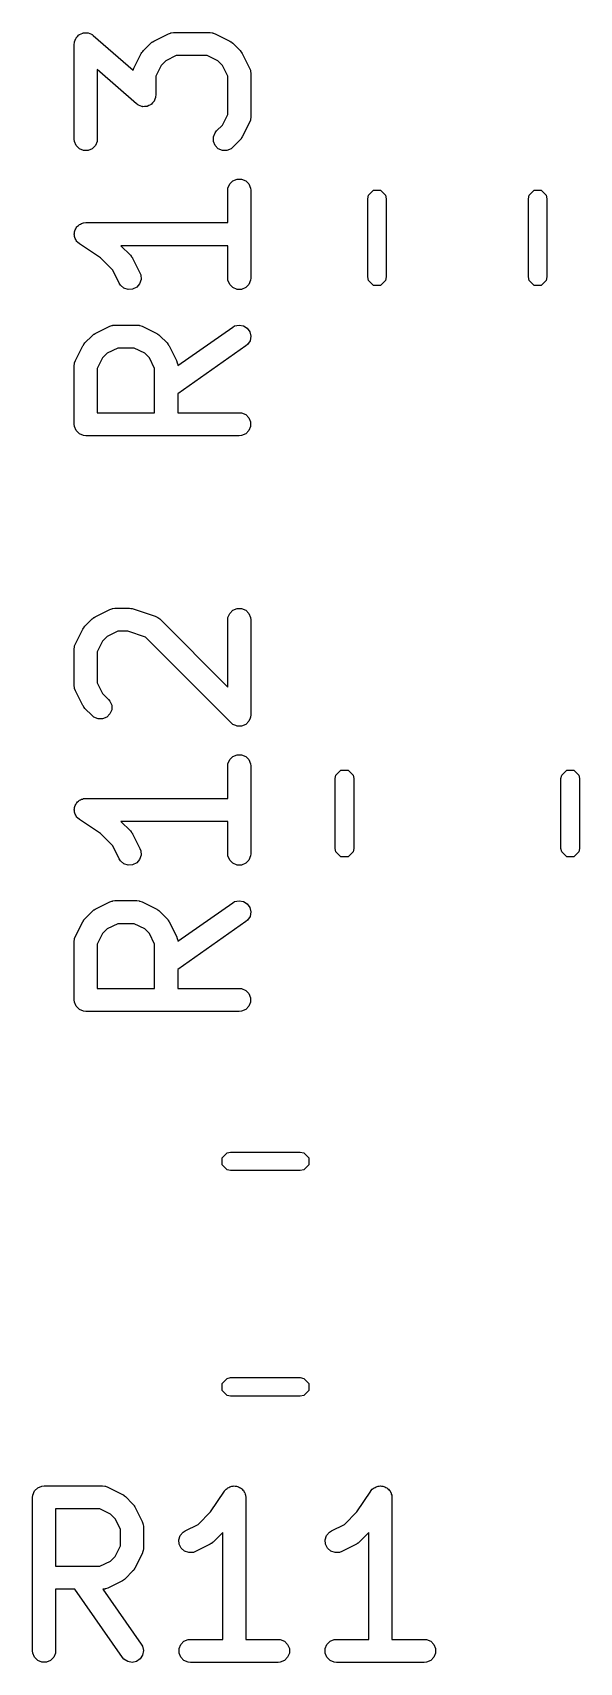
# Model space of a CAD drawing. Extents: x 1.07 to 8.07, y -3.47 to -0.77.
# Drawn here: x 2.1696 to 2.3098, y -1.7335 to -1.3155 of the extents above; entities that cross this region are included whole.
import ezdxf

# ---------------------------------------------------------------- set-up
doc = ezdxf.new("R2010")
doc.units = 0
doc.header["$MEASUREMENT"] = 0
doc.layers.add('BLACK', color=7, linetype='CONTINUOUS')

msp = doc.modelspace()

# ---------------------------------------------------------------- linework, layer by layer
at = {"layer": 'BLACK', "linetype": 'CONTINUOUS'}
for p, q in [((2.18081, -1.31679), (2.18114, -1.31645)), ((2.18114, -1.31645), (2.18146, -1.31609)), ((2.18146, -1.31609), (2.18155, -1.31604)), ((2.18155, -1.31604), (2.18162, -1.31597)), ((2.18162, -1.31597), (2.18206, -1.31579)), ((2.18206, -1.31579), (2.18249, -1.31558)), ((2.18249, -1.31558), (2.18259, -1.31557)), ((2.18259, -1.31557), (2.18268, -1.31553)), ((2.18268, -1.31553), (2.18316, -1.31553)), ((2.18316, -1.31553), (2.18364, -1.3155)), ((2.18364, -1.3155), (2.18374, -1.31553)), ((2.18374, -1.31553), (2.18384, -1.31553)), ((2.18384, -1.31553), (2.18428, -1.31572)), ((2.18428, -1.31572), (2.18473, -1.31587)), ((2.18473, -1.31587), (2.18485, -1.31595)), ((2.18485, -1.31595), (2.1849, -1.31597)), ((2.1849, -1.31597), (2.18496, -1.31603)), ((2.18496, -1.31603), (2.1852, -1.31621)), ((2.1852, -1.31621), (2.19541, -1.32514)), ((2.20069, -1.31766), (2.20444, -1.31579)), ((2.20444, -1.31579), (2.20498, -1.31558)), ((2.20498, -1.31558), (2.20508, -1.31557)), ((2.20508, -1.31557), (2.20518, -1.31553)), ((2.20518, -1.31553), (2.20576, -1.31548)), ((2.20576, -1.31548), (2.21513, -1.31548)), ((2.21513, -1.31548), (2.21571, -1.31553)), ((2.21571, -1.31553), (2.21581, -1.31557)), ((2.21581, -1.31557), (2.21591, -1.31558)), ((2.21591, -1.31558), (2.21645, -1.31579)), ((2.21645, -1.31579), (2.2202, -1.31766)), ((2.18031, -1.31843), (2.18034, -1.31812)), ((2.18031, -1.3428), (2.18031, -1.31843)), ((2.18033, -1.31805), (2.18035, -1.31799)), ((2.18034, -1.31812), (2.18033, -1.31805)), ((2.18035, -1.31799), (2.18036, -1.31785)), ((2.18036, -1.31785), (2.18055, -1.31741)), ((2.18055, -1.31741), (2.1807, -1.31696)), ((2.1807, -1.31696), (2.18077, -1.31688)), ((2.18077, -1.31688), (2.18081, -1.31679)), ((2.19749, -1.32086), (2.19765, -1.32061)), ((2.19765, -1.32061), (2.19768, -1.32054)), ((2.19768, -1.32054), (2.19774, -1.32046)), ((2.19774, -1.32046), (2.1978, -1.32037)), ((2.1978, -1.32037), (2.19786, -1.32032)), ((2.19786, -1.32032), (2.19805, -1.32009)), ((2.19805, -1.32009), (2.19992, -1.31822)), ((2.19992, -1.31822), (2.20015, -1.31803)), ((2.20015, -1.31803), (2.2002, -1.31797)), ((2.2002, -1.31797), (2.20029, -1.31792)), ((2.20029, -1.31792), (2.20037, -1.31785)), ((2.20037, -1.31785), (2.20044, -1.31782)), ((2.20044, -1.31782), (2.20069, -1.31766)), ((2.2202, -1.31766), (2.22045, -1.31782)), ((2.22045, -1.31782), (2.22052, -1.31785)), ((2.22052, -1.31785), (2.2206, -1.31792)), ((2.2206, -1.31792), (2.22069, -1.31797)), ((2.22069, -1.31797), (2.22074, -1.31803)), ((2.22074, -1.31803), (2.22097, -1.31822)), ((2.22097, -1.31822), (2.22284, -1.32009)), ((2.22284, -1.32009), (2.22303, -1.32032)), ((2.22303, -1.32032), (2.22309, -1.32037)), ((2.22309, -1.32037), (2.22314, -1.32046)), ((2.22314, -1.32046), (2.22321, -1.32054)), ((2.22321, -1.32054), (2.22324, -1.32061)), ((2.22324, -1.32061), (2.2234, -1.32086)), ((2.19631, -1.33377), (2.18621, -1.32494)), ((2.18621, -1.32494), (2.18621, -1.3428)), ((2.19541, -1.32514), (2.19562, -1.32461)), ((2.19562, -1.32461), (2.19749, -1.32086)), ((2.20256, -1.32393), (2.20121, -1.32663)), ((2.20376, -1.32273), (2.20256, -1.32393)), ((2.20645, -1.32138), (2.20376, -1.32273)), ((2.21443, -1.32138), (2.20645, -1.32138)), ((2.21713, -1.32273), (2.21443, -1.32138)), ((2.21833, -1.32393), (2.21713, -1.32273)), ((2.21968, -1.32663), (2.21833, -1.32393)), ((2.2234, -1.32086), (2.22527, -1.32461)), ((2.22527, -1.32461), (2.22548, -1.32515)), ((2.20121, -1.32663), (2.20121, -1.33155)), ((2.21968, -1.33648), (2.21968, -1.32663)), ((2.22548, -1.32515), (2.22549, -1.32525)), ((2.22549, -1.32525), (2.22553, -1.32535)), ((2.22553, -1.32535), (2.22558, -1.32593)), ((2.22558, -1.32593), (2.22558, -1.33718)), ((2.20071, -1.33319), (2.20037, -1.33353)), ((2.20075, -1.3331), (2.20071, -1.33319)), ((2.20082, -1.33303), (2.20075, -1.3331)), ((2.20097, -1.33257), (2.20082, -1.33303)), ((2.20115, -1.33213), (2.20097, -1.33257)), ((2.20117, -1.33199), (2.20115, -1.33213)), ((2.20119, -1.33193), (2.20117, -1.33199)), ((2.20121, -1.33155), (2.20118, -1.33186)), ((2.20118, -1.33186), (2.20119, -1.33193)), ((2.19656, -1.33395), (2.19631, -1.33377)), ((2.19662, -1.33401), (2.19656, -1.33395)), ((2.19667, -1.33403), (2.19662, -1.33401)), ((2.19679, -1.33411), (2.19667, -1.33403)), ((2.19724, -1.33426), (2.19679, -1.33411)), ((2.19768, -1.33445), (2.19724, -1.33426)), ((2.19778, -1.33445), (2.19768, -1.33445)), ((2.19788, -1.33448), (2.19778, -1.33445)), ((2.19836, -1.33445), (2.19788, -1.33448)), ((2.19883, -1.33445), (2.19836, -1.33445)), ((2.19893, -1.33441), (2.19883, -1.33445)), ((2.19903, -1.3344), (2.19893, -1.33441)), ((2.19946, -1.33419), (2.19903, -1.3344)), ((2.1999, -1.33401), (2.19946, -1.33419)), ((2.19997, -1.33394), (2.1999, -1.33401)), ((2.20006, -1.33389), (2.19997, -1.33394)), ((2.20037, -1.33353), (2.20006, -1.33389)), ((2.21833, -1.33918), (2.21968, -1.33648)), ((2.22558, -1.33718), (2.22553, -1.33775)), ((2.21599, -1.34222), (2.21643, -1.34116)), ((2.21643, -1.34116), (2.21679, -1.34071)), ((2.21679, -1.34071), (2.21833, -1.33918)), ((2.22527, -1.3385), (2.2234, -1.34225)), ((2.22548, -1.33796), (2.22527, -1.3385)), ((2.22549, -1.33785), (2.22548, -1.33796)), ((2.22553, -1.33775), (2.22549, -1.33785)), ((2.18036, -1.34338), (2.18031, -1.3428)), ((2.18081, -1.34444), (2.18036, -1.34338)), ((2.18162, -1.34526), (2.18081, -1.34444)), ((2.18268, -1.3457), (2.18162, -1.34526)), ((2.18384, -1.3457), (2.18268, -1.3457)), ((2.1849, -1.34526), (2.18384, -1.3457)), ((2.18572, -1.34444), (2.1849, -1.34526)), ((2.18616, -1.34338), (2.18572, -1.34444)), ((2.18621, -1.3428), (2.18616, -1.34338)), ((2.21599, -1.34338), (2.21599, -1.34222)), ((2.21643, -1.34444), (2.21599, -1.34338)), ((2.21724, -1.34526), (2.21643, -1.34444)), ((2.21831, -1.3457), (2.21724, -1.34526)), ((2.21946, -1.3457), (2.21831, -1.3457)), ((2.22052, -1.34526), (2.21946, -1.3457)), ((2.22097, -1.34489), (2.22052, -1.34526)), ((2.22284, -1.34301), (2.22097, -1.34489)), ((2.22303, -1.34279), (2.22284, -1.34301)), ((2.22309, -1.34274), (2.22303, -1.34279)), ((2.22314, -1.34265), (2.22309, -1.34274)), ((2.22321, -1.34257), (2.22314, -1.34265)), ((2.22324, -1.34249), (2.22321, -1.34257)), ((2.2234, -1.34225), (2.22324, -1.34249)), ((2.22018, -1.35428), (2.22099, -1.35347)), ((2.22099, -1.35347), (2.22205, -1.35303)), ((2.22205, -1.35303), (2.22321, -1.35303)), ((2.22321, -1.35303), (2.22427, -1.35347)), ((2.22427, -1.35347), (2.22509, -1.35428)), ((2.21968, -1.35592), (2.21973, -1.35535)), ((2.21968, -1.36422), (2.21968, -1.35592)), ((2.21973, -1.35535), (2.22018, -1.35428)), ((2.22509, -1.35428), (2.22553, -1.35535)), ((2.22553, -1.35535), (2.22558, -1.35592)), ((2.22558, -1.35592), (2.22558, -1.37842)), ((2.25561, -1.35808), (2.25579, -1.35718)), ((2.25561, -1.37814), (2.25561, -1.35808)), ((2.25579, -1.35718), (2.25707, -1.3559)), ((2.25707, -1.3559), (2.25888, -1.3559)), ((2.25888, -1.3559), (2.26015, -1.35718)), ((2.26015, -1.35718), (2.26033, -1.35808)), ((2.26033, -1.35808), (2.26033, -1.37814)), ((2.29675, -1.35808), (2.29693, -1.35718)), ((2.29675, -1.37814), (2.29675, -1.35808)), ((2.29693, -1.35718), (2.29821, -1.3559)), ((2.29821, -1.3559), (2.30002, -1.3559)), ((2.30002, -1.3559), (2.3013, -1.35718)), ((2.3013, -1.35718), (2.30148, -1.35808)), ((2.30148, -1.35808), (2.30148, -1.37814)), ((2.18036, -1.3666), (2.18048, -1.36633)), ((2.18036, -1.36689), (2.18036, -1.3666)), ((2.18048, -1.36633), (2.18053, -1.36605)), ((2.18053, -1.36605), (2.18069, -1.3658)), ((2.18069, -1.3658), (2.18081, -1.36553)), ((2.18081, -1.36553), (2.18101, -1.36533)), ((2.18101, -1.36533), (2.18117, -1.36509)), ((2.18117, -1.36509), (2.18141, -1.36492)), ((2.18141, -1.36492), (2.18162, -1.36472)), ((2.18162, -1.36472), (2.18189, -1.36461)), ((2.18189, -1.36461), (2.18213, -1.36445)), ((2.18213, -1.36445), (2.18241, -1.36439)), ((2.18241, -1.36439), (2.18268, -1.36428)), ((2.18268, -1.36428), (2.18325, -1.36422)), ((2.18325, -1.36422), (2.18326, -1.36422)), ((2.18326, -1.36422), (2.18326, -1.36422)), ((2.18326, -1.36422), (2.18326, -1.36422)), ((2.18326, -1.36422), (2.21968, -1.36422)), ((2.18031, -1.36718), (2.18036, -1.36689)), ((2.18036, -1.36746), (2.18031, -1.36718)), ((2.18036, -1.36775), (2.18036, -1.36746)), ((2.18048, -1.36802), (2.18036, -1.36775)), ((2.18053, -1.36831), (2.18048, -1.36802)), ((2.18069, -1.36855), (2.18053, -1.36831)), ((2.18081, -1.36881), (2.18069, -1.36855)), ((2.18101, -1.36902), (2.18081, -1.36881)), ((2.18117, -1.36926), (2.18101, -1.36902)), ((2.18162, -1.36963), (2.18117, -1.36926)), ((2.187, -1.37322), (2.18162, -1.36963)), ((2.18162, -1.36963), (2.18162, -1.36963)), ((2.18162, -1.36963), (2.18162, -1.36963)), ((2.18162, -1.36963), (2.18162, -1.36963)), ((2.21968, -1.37013), (2.19226, -1.37013)), ((2.19226, -1.37013), (2.19472, -1.37258)), ((2.21968, -1.37842), (2.21968, -1.37013)), ((2.19021, -1.37642), (2.187, -1.37322)), ((2.19472, -1.37258), (2.19491, -1.37281)), ((2.19491, -1.37281), (2.19497, -1.37286)), ((2.19497, -1.37286), (2.19502, -1.37295)), ((2.19502, -1.37295), (2.19509, -1.37303)), ((2.19509, -1.37303), (2.19512, -1.3731)), ((2.19512, -1.3731), (2.19528, -1.37335)), ((2.19528, -1.37335), (2.19715, -1.3771)), ((2.19187, -1.37974), (2.19021, -1.37642)), ((2.19744, -1.37879), (2.19707, -1.37988)), ((2.19715, -1.3771), (2.19736, -1.37764)), ((2.19736, -1.37764), (2.19744, -1.37879)), ((2.21973, -1.379), (2.21968, -1.37842)), ((2.22018, -1.38006), (2.21973, -1.379)), ((2.22553, -1.379), (2.22509, -1.38006)), ((2.22558, -1.37842), (2.22553, -1.379)), ((2.25579, -1.37904), (2.25561, -1.37814)), ((2.25707, -1.38032), (2.25579, -1.37904)), ((2.26015, -1.37904), (2.25888, -1.38032)), ((2.26033, -1.37814), (2.26015, -1.37904)), ((2.29693, -1.37904), (2.29675, -1.37814)), ((2.29821, -1.38032), (2.29693, -1.37904)), ((2.3013, -1.37904), (2.30002, -1.38032)), ((2.30148, -1.37814), (2.3013, -1.37904)), ((2.19218, -1.38023), (2.19187, -1.37974)), ((2.19305, -1.38099), (2.19218, -1.38023)), ((2.19414, -1.38135), (2.19305, -1.38099)), ((2.19529, -1.38127), (2.19414, -1.38135)), ((2.19632, -1.38075), (2.19529, -1.38127)), ((2.19707, -1.37988), (2.19632, -1.38075)), ((2.22099, -1.38088), (2.22018, -1.38006)), ((2.22205, -1.38132), (2.22099, -1.38088)), ((2.22321, -1.38132), (2.22205, -1.38132)), ((2.22427, -1.38088), (2.22321, -1.38132)), ((2.22509, -1.38006), (2.22427, -1.38088)), ((2.25888, -1.38032), (2.25707, -1.38032)), ((2.30002, -1.38032), (2.29821, -1.38032)), ((2.18569, -1.39265), (2.18944, -1.39078)), ((2.18944, -1.39078), (2.18998, -1.39057)), ((2.18998, -1.39057), (2.19009, -1.39056)), ((2.19009, -1.39056), (2.19018, -1.39052)), ((2.19018, -1.39052), (2.19076, -1.39047)), ((2.19076, -1.39047), (2.19638, -1.39047)), ((2.19638, -1.39047), (2.19696, -1.39052)), ((2.19696, -1.39052), (2.19706, -1.39056)), ((2.19706, -1.39056), (2.19716, -1.39057)), ((2.19716, -1.39057), (2.1977, -1.39078)), ((2.1977, -1.39078), (2.20145, -1.39265)), ((2.20683, -1.40087), (2.22094, -1.391)), ((2.22094, -1.391), (2.22144, -1.39072)), ((2.22144, -1.39072), (2.22257, -1.39047)), ((2.22257, -1.39047), (2.2237, -1.39067)), ((2.2237, -1.39067), (2.22467, -1.39129)), ((2.22467, -1.39129), (2.22533, -1.39223)), ((2.18062, -1.3996), (2.18249, -1.39585)), ((2.18249, -1.39585), (2.18265, -1.3956)), ((2.18265, -1.3956), (2.18268, -1.39553)), ((2.18268, -1.39553), (2.18275, -1.39545)), ((2.18275, -1.39545), (2.1828, -1.39536)), ((2.1828, -1.39536), (2.18286, -1.39531)), ((2.18286, -1.39531), (2.18305, -1.39508)), ((2.18305, -1.39508), (2.18492, -1.39321)), ((2.18492, -1.39321), (2.18515, -1.39302)), ((2.18515, -1.39302), (2.1852, -1.39296)), ((2.1852, -1.39296), (2.18529, -1.39291)), ((2.18529, -1.39291), (2.18537, -1.39284)), ((2.18537, -1.39284), (2.18544, -1.39281)), ((2.18544, -1.39281), (2.18569, -1.39265)), ((2.20145, -1.39265), (2.2017, -1.39281)), ((2.2017, -1.39281), (2.20177, -1.39284)), ((2.20177, -1.39284), (2.20185, -1.39291)), ((2.20185, -1.39291), (2.20194, -1.39296)), ((2.20194, -1.39296), (2.202, -1.39302)), ((2.202, -1.39302), (2.20222, -1.39321)), ((2.20222, -1.39321), (2.2041, -1.39508)), ((2.2041, -1.39508), (2.20428, -1.39531)), ((2.20428, -1.39531), (2.20434, -1.39536)), ((2.20434, -1.39536), (2.2044, -1.39545)), ((2.2044, -1.39545), (2.20446, -1.39553)), ((2.20446, -1.39553), (2.20449, -1.3956)), ((2.20449, -1.3956), (2.20465, -1.39585)), ((2.20465, -1.39585), (2.20652, -1.3996)), ((2.22432, -1.39584), (2.20684, -1.40808)), ((2.22476, -1.39546), (2.22432, -1.39584)), ((2.22538, -1.39449), (2.22476, -1.39546)), ((2.22533, -1.39223), (2.22558, -1.39336)), ((2.22558, -1.39336), (2.22538, -1.39449)), ((2.18041, -1.40014), (2.18062, -1.3996)), ((2.18041, -1.40024), (2.18041, -1.40014)), ((2.18756, -1.39892), (2.18621, -1.40162)), ((2.18876, -1.39772), (2.18756, -1.39892)), ((2.19146, -1.39637), (2.18876, -1.39772)), ((2.19569, -1.39637), (2.19146, -1.39637)), ((2.19838, -1.39772), (2.19569, -1.39637)), ((2.19958, -1.39892), (2.19838, -1.39772)), ((2.20093, -1.40162), (2.19958, -1.39892)), ((2.20652, -1.3996), (2.20673, -1.40014)), ((2.20673, -1.40014), (2.20674, -1.40024)), ((2.18031, -1.40092), (2.18036, -1.40034)), ((2.18031, -1.41592), (2.18031, -1.40092)), ((2.18036, -1.40034), (2.18041, -1.40024)), ((2.18621, -1.40162), (2.18621, -1.41296)), ((2.20093, -1.41296), (2.20093, -1.40162)), ((2.20674, -1.40024), (2.20678, -1.40034)), ((2.20678, -1.40034), (2.20683, -1.40087)), ((2.20684, -1.40808), (2.20684, -1.41296)), ((2.18036, -1.41649), (2.18031, -1.41592)), ((2.18081, -1.41756), (2.18036, -1.41649)), ((2.18621, -1.41296), (2.20093, -1.41296)), ((2.20684, -1.41296), (2.22263, -1.41296)), ((2.22263, -1.41296), (2.22321, -1.41302)), ((2.22321, -1.41302), (2.22427, -1.41346)), ((2.22427, -1.41346), (2.22509, -1.41428)), ((2.22509, -1.41428), (2.22553, -1.41534)), ((2.22553, -1.41649), (2.22509, -1.41756)), ((2.22553, -1.41534), (2.22553, -1.41649)), ((2.18162, -1.41837), (2.18081, -1.41756)), ((2.18268, -1.41881), (2.18162, -1.41837)), ((2.18326, -1.41887), (2.18268, -1.41881)), ((2.22263, -1.41887), (2.18326, -1.41887)), ((2.22321, -1.41881), (2.22263, -1.41887)), ((2.22427, -1.41837), (2.22321, -1.41881)), ((2.22509, -1.41756), (2.22427, -1.41837)), ((2.18305, -1.46773), (2.18492, -1.46585)), ((2.18492, -1.46585), (2.18515, -1.46567)), ((2.18515, -1.46567), (2.1852, -1.46561)), ((2.1852, -1.46561), (2.18529, -1.46555)), ((2.18529, -1.46555), (2.18537, -1.46549)), ((2.18537, -1.46549), (2.18544, -1.46546)), ((2.18544, -1.46546), (2.18569, -1.4653)), ((2.18569, -1.4653), (2.18944, -1.46343)), ((2.18944, -1.46343), (2.18998, -1.46322)), ((2.18998, -1.46322), (2.19009, -1.46321)), ((2.19009, -1.46321), (2.19018, -1.46317)), ((2.19018, -1.46317), (2.19076, -1.46311)), ((2.19076, -1.46311), (2.19451, -1.46311)), ((2.19451, -1.46311), (2.1948, -1.46314)), ((2.1948, -1.46314), (2.19488, -1.46314)), ((2.19488, -1.46314), (2.19498, -1.46316)), ((2.19498, -1.46316), (2.19509, -1.46317)), ((2.19509, -1.46317), (2.19516, -1.4632)), ((2.19516, -1.4632), (2.19544, -1.46327)), ((2.19544, -1.46327), (2.20107, -1.46514)), ((2.20107, -1.46514), (2.2016, -1.46538)), ((2.2016, -1.46538), (2.20168, -1.46545)), ((2.20168, -1.46545), (2.20177, -1.46549)), ((2.20177, -1.46549), (2.20222, -1.46585)), ((2.20222, -1.46585), (2.21968, -1.48331)), ((2.21968, -1.46607), (2.21973, -1.46549)), ((2.21968, -1.48331), (2.21968, -1.46607)), ((2.21973, -1.46549), (2.22018, -1.46443)), ((2.22018, -1.46443), (2.22099, -1.46361)), ((2.22099, -1.46361), (2.22205, -1.46317)), ((2.22205, -1.46317), (2.22321, -1.46317)), ((2.22321, -1.46317), (2.22427, -1.46361)), ((2.22427, -1.46361), (2.22509, -1.46443)), ((2.22509, -1.46443), (2.22553, -1.46549)), ((2.22553, -1.46549), (2.22558, -1.46607)), ((2.22558, -1.46607), (2.22558, -1.49044)), ((2.18062, -1.47225), (2.18249, -1.4685)), ((2.18249, -1.4685), (2.18265, -1.46825)), ((2.18265, -1.46825), (2.18268, -1.46818)), ((2.18268, -1.46818), (2.18275, -1.46809)), ((2.18275, -1.46809), (2.1828, -1.46801)), ((2.1828, -1.46801), (2.18286, -1.46795)), ((2.18286, -1.46795), (2.18305, -1.46773)), ((2.18876, -1.47037), (2.18756, -1.47157)), ((2.19146, -1.46902), (2.18876, -1.47037)), ((2.19403, -1.46902), (2.19146, -1.46902)), ((2.19854, -1.47052), (2.19403, -1.46902)), ((2.22054, -1.49253), (2.19854, -1.47052)), ((2.18031, -1.47357), (2.18036, -1.47299)), ((2.18031, -1.48294), (2.18031, -1.47357)), ((2.18036, -1.47299), (2.18041, -1.47289)), ((2.18041, -1.47279), (2.18062, -1.47225)), ((2.18041, -1.47289), (2.18041, -1.47279)), ((2.18756, -1.47157), (2.18621, -1.47426)), ((2.18621, -1.47426), (2.18621, -1.48224)), ((2.18036, -1.48352), (2.18031, -1.48294)), ((2.18041, -1.48361), (2.18036, -1.48352)), ((2.18041, -1.48372), (2.18041, -1.48361)), ((2.18062, -1.48426), (2.18041, -1.48372)), ((2.18621, -1.48224), (2.18756, -1.48494)), ((2.18249, -1.48801), (2.18062, -1.48426)), ((2.18265, -1.48826), (2.18249, -1.48801)), ((2.18756, -1.48494), (2.1891, -1.48648)), ((2.1891, -1.48648), (2.18947, -1.48692)), ((2.18947, -1.48692), (2.18991, -1.48799)), ((2.18991, -1.48799), (2.18991, -1.48914)), ((2.18268, -1.48833), (2.18265, -1.48826)), ((2.18275, -1.48841), (2.18268, -1.48833)), ((2.1828, -1.4885), (2.18275, -1.48841)), ((2.18286, -1.48855), (2.1828, -1.4885)), ((2.18305, -1.48878), (2.18286, -1.48855)), ((2.18492, -1.49065), (2.18305, -1.48878)), ((2.18537, -1.49102), (2.18492, -1.49065)), ((2.18643, -1.49146), (2.18537, -1.49102)), ((2.18759, -1.49146), (2.18643, -1.49146)), ((2.18865, -1.49102), (2.18759, -1.49146)), ((2.18947, -1.4902), (2.18865, -1.49102)), ((2.18991, -1.48914), (2.18947, -1.4902)), ((2.22509, -1.49208), (2.22427, -1.49289)), ((2.2254, -1.49133), (2.22509, -1.49208)), ((2.22553, -1.49101), (2.2254, -1.49133)), ((2.22558, -1.49044), (2.22553, -1.49101)), ((2.22099, -1.49289), (2.22054, -1.49253)), ((2.22174, -1.49321), (2.22099, -1.49289)), ((2.22205, -1.49333), (2.22174, -1.49321)), ((2.22321, -1.49333), (2.22205, -1.49333)), ((2.22205, -1.49333), (2.22205, -1.49333)), ((2.22427, -1.49289), (2.22321, -1.49333)), ((2.21968, -1.50356), (2.21973, -1.50299)), ((2.21968, -1.51186), (2.21968, -1.50356)), ((2.21973, -1.50299), (2.22018, -1.50192)), ((2.22018, -1.50192), (2.22099, -1.50111)), ((2.22099, -1.50111), (2.22205, -1.50067)), ((2.22205, -1.50067), (2.22321, -1.50067)), ((2.22321, -1.50067), (2.22427, -1.50111)), ((2.22427, -1.50111), (2.22509, -1.50192)), ((2.22509, -1.50192), (2.22553, -1.50299)), ((2.22553, -1.50299), (2.22558, -1.50356)), ((2.22558, -1.50356), (2.22558, -1.52606)), ((2.24742, -1.5059), (2.2487, -1.50463)), ((2.2487, -1.50463), (2.25051, -1.50463)), ((2.25051, -1.50463), (2.25179, -1.5059)), ((2.3053, -1.5059), (2.30658, -1.50463)), ((2.30658, -1.50463), (2.30838, -1.50463)), ((2.30838, -1.50463), (2.30966, -1.5059)), ((2.24724, -1.50681), (2.24742, -1.5059)), ((2.24724, -1.52469), (2.24724, -1.50681)), ((2.25179, -1.5059), (2.25197, -1.50681)), ((2.25197, -1.50681), (2.25197, -1.52469)), ((2.30512, -1.50681), (2.3053, -1.5059)), ((2.30512, -1.52469), (2.30512, -1.50681)), ((2.30966, -1.5059), (2.30984, -1.50681)), ((2.30984, -1.50681), (2.30984, -1.52469)), ((2.18081, -1.51317), (2.18101, -1.51297)), ((2.18101, -1.51297), (2.18117, -1.51272)), ((2.18117, -1.51272), (2.18141, -1.51256)), ((2.18141, -1.51256), (2.18162, -1.51236)), ((2.18162, -1.51236), (2.18189, -1.51224)), ((2.18189, -1.51224), (2.18213, -1.51208)), ((2.18213, -1.51208), (2.18241, -1.51203)), ((2.18241, -1.51203), (2.18268, -1.51191)), ((2.18268, -1.51191), (2.18325, -1.51186)), ((2.18325, -1.51186), (2.18326, -1.51186)), ((2.18326, -1.51186), (2.18326, -1.51186)), ((2.18326, -1.51186), (2.18326, -1.51186)), ((2.18326, -1.51186), (2.21968, -1.51186)), ((2.18031, -1.51481), (2.18036, -1.51453)), ((2.18036, -1.5151), (2.18031, -1.51481)), ((2.18036, -1.51423), (2.18048, -1.51397)), ((2.18036, -1.51453), (2.18036, -1.51423)), ((2.18036, -1.51539), (2.18036, -1.5151)), ((2.18048, -1.51566), (2.18036, -1.51539)), ((2.18048, -1.51397), (2.18053, -1.51368)), ((2.18053, -1.51594), (2.18048, -1.51566)), ((2.18053, -1.51368), (2.18069, -1.51344)), ((2.18069, -1.51618), (2.18053, -1.51594)), ((2.18069, -1.51344), (2.18081, -1.51317)), ((2.18081, -1.51645), (2.18069, -1.51618)), ((2.18101, -1.51666), (2.18081, -1.51645)), ((2.18117, -1.5169), (2.18101, -1.51666)), ((2.18162, -1.51726), (2.18117, -1.5169)), ((2.18162, -1.51727), (2.18162, -1.51726)), ((2.187, -1.52085), (2.18162, -1.51727)), ((2.18162, -1.51727), (2.18162, -1.51727)), ((2.18162, -1.51727), (2.18162, -1.51727)), ((2.19021, -1.52406), (2.187, -1.52085)), ((2.21968, -1.51776), (2.19226, -1.51776)), ((2.19226, -1.51776), (2.19472, -1.52022)), ((2.19472, -1.52022), (2.19491, -1.52045)), ((2.19491, -1.52045), (2.19497, -1.5205)), ((2.19497, -1.5205), (2.19502, -1.52059)), ((2.19502, -1.52059), (2.19509, -1.52067)), ((2.19509, -1.52067), (2.19512, -1.52074)), ((2.19512, -1.52074), (2.19528, -1.52099)), ((2.19528, -1.52099), (2.19715, -1.52474)), ((2.21968, -1.52606), (2.21968, -1.51776)), ((2.19187, -1.52738), (2.19021, -1.52406)), ((2.19715, -1.52474), (2.19736, -1.52528)), ((2.19736, -1.52528), (2.19744, -1.52643)), ((2.24742, -1.52559), (2.24724, -1.52469)), ((2.2487, -1.52687), (2.24742, -1.52559)), ((2.25179, -1.52559), (2.25051, -1.52687)), ((2.25197, -1.52469), (2.25179, -1.52559)), ((2.3053, -1.52559), (2.30512, -1.52469)), ((2.30658, -1.52687), (2.3053, -1.52559)), ((2.30966, -1.52559), (2.30838, -1.52687)), ((2.30984, -1.52469), (2.30966, -1.52559)), ((2.19218, -1.52787), (2.19187, -1.52738)), ((2.19305, -1.52862), (2.19218, -1.52787)), ((2.19414, -1.52899), (2.19305, -1.52862)), ((2.19529, -1.52891), (2.19414, -1.52899)), ((2.19632, -1.52839), (2.19529, -1.52891)), ((2.19707, -1.52752), (2.19632, -1.52839)), ((2.19744, -1.52643), (2.19707, -1.52752)), ((2.21973, -1.52664), (2.21968, -1.52606)), ((2.22018, -1.5277), (2.21973, -1.52664)), ((2.22099, -1.52851), (2.22018, -1.5277)), ((2.22205, -1.52896), (2.22099, -1.52851)), ((2.22321, -1.52896), (2.22205, -1.52896)), ((2.22427, -1.52851), (2.22321, -1.52896)), ((2.22509, -1.5277), (2.22427, -1.52851)), ((2.22553, -1.52664), (2.22509, -1.5277)), ((2.22558, -1.52606), (2.22553, -1.52664)), ((2.25051, -1.52687), (2.2487, -1.52687)), ((2.30838, -1.52687), (2.30658, -1.52687)), ((2.19009, -1.5382), (2.19018, -1.53816)), ((2.19018, -1.53816), (2.19076, -1.5381)), ((2.19076, -1.5381), (2.19638, -1.5381)), ((2.19638, -1.5381), (2.19696, -1.53816)), ((2.19696, -1.53816), (2.19706, -1.5382)), ((2.22144, -1.53835), (2.22257, -1.53811)), ((2.22257, -1.53811), (2.2237, -1.53831)), ((2.18305, -1.54272), (2.18492, -1.54084)), ((2.18492, -1.54084), (2.18515, -1.54066)), ((2.18515, -1.54066), (2.1852, -1.5406)), ((2.1852, -1.5406), (2.18529, -1.54054)), ((2.18529, -1.54054), (2.18537, -1.54048)), ((2.18537, -1.54048), (2.18544, -1.54045)), ((2.18544, -1.54045), (2.18569, -1.54029)), ((2.18569, -1.54029), (2.18944, -1.53842)), ((2.18944, -1.53842), (2.18998, -1.53821)), ((2.18998, -1.53821), (2.19009, -1.5382)), ((2.19706, -1.5382), (2.19716, -1.53821)), ((2.19716, -1.53821), (2.1977, -1.53842)), ((2.1977, -1.53842), (2.20145, -1.54029)), ((2.20145, -1.54029), (2.2017, -1.54045)), ((2.2017, -1.54045), (2.20177, -1.54048)), ((2.20177, -1.54048), (2.20185, -1.54054)), ((2.20185, -1.54054), (2.20194, -1.5406)), ((2.20194, -1.5406), (2.202, -1.54066)), ((2.202, -1.54066), (2.20222, -1.54084)), ((2.20222, -1.54084), (2.2041, -1.54272)), ((2.20683, -1.54851), (2.22094, -1.53864)), ((2.22094, -1.53864), (2.22144, -1.53835)), ((2.2237, -1.53831), (2.22467, -1.53892)), ((2.22467, -1.53892), (2.22533, -1.53987)), ((2.22538, -1.54213), (2.22476, -1.5431)), ((2.22533, -1.53987), (2.22558, -1.54099)), ((2.22558, -1.54099), (2.22538, -1.54213)), ((2.18062, -1.54724), (2.18249, -1.54349)), ((2.18249, -1.54349), (2.18265, -1.54324)), ((2.18265, -1.54324), (2.18268, -1.54317)), ((2.18268, -1.54317), (2.18275, -1.54309)), ((2.18275, -1.54309), (2.1828, -1.543)), ((2.1828, -1.543), (2.18286, -1.54295)), ((2.18286, -1.54295), (2.18305, -1.54272)), ((2.18876, -1.54536), (2.18756, -1.54656)), ((2.19146, -1.54401), (2.18876, -1.54536)), ((2.19569, -1.54401), (2.19146, -1.54401)), ((2.19838, -1.54536), (2.19569, -1.54401)), ((2.19958, -1.54656), (2.19838, -1.54536)), ((2.2041, -1.54272), (2.20428, -1.54295)), ((2.20428, -1.54295), (2.20434, -1.543)), ((2.20434, -1.543), (2.2044, -1.54309)), ((2.2044, -1.54309), (2.20446, -1.54317)), ((2.20446, -1.54317), (2.20449, -1.54324)), ((2.20449, -1.54324), (2.20465, -1.54349)), ((2.20465, -1.54349), (2.20652, -1.54724)), ((2.22432, -1.54348), (2.20684, -1.55572)), ((2.22476, -1.5431), (2.22432, -1.54348)), ((2.18031, -1.54856), (2.18036, -1.54798)), ((2.18031, -1.56355), (2.18031, -1.54856)), ((2.18036, -1.54798), (2.18041, -1.54788)), ((2.18041, -1.54778), (2.18062, -1.54724)), ((2.18041, -1.54788), (2.18041, -1.54778)), ((2.18756, -1.54656), (2.18621, -1.54925)), ((2.18621, -1.54925), (2.18621, -1.5606)), ((2.20093, -1.54925), (2.19958, -1.54656)), ((2.20093, -1.5606), (2.20093, -1.54925)), ((2.20652, -1.54724), (2.20673, -1.54778)), ((2.20673, -1.54778), (2.20674, -1.54788)), ((2.20674, -1.54788), (2.20678, -1.54798)), ((2.20678, -1.54798), (2.20683, -1.54851)), ((2.20684, -1.55572), (2.20684, -1.5606)), ((2.18621, -1.5606), (2.20093, -1.5606)), ((2.20684, -1.5606), (2.22263, -1.5606)), ((2.22263, -1.5606), (2.22321, -1.56066)), ((2.22321, -1.56066), (2.22427, -1.5611)), ((2.22427, -1.5611), (2.22509, -1.56191)), ((2.22509, -1.56191), (2.22553, -1.56298)), ((2.22553, -1.56298), (2.22553, -1.56413)), ((2.18036, -1.56413), (2.18031, -1.56355)), ((2.18081, -1.56519), (2.18036, -1.56413)), ((2.18162, -1.56601), (2.18081, -1.56519)), ((2.18268, -1.56645), (2.18162, -1.56601)), ((2.18326, -1.56651), (2.18268, -1.56645)), ((2.22263, -1.56651), (2.18326, -1.56651)), ((2.22321, -1.56645), (2.22263, -1.56651)), ((2.22427, -1.56601), (2.22321, -1.56645)), ((2.22509, -1.56519), (2.22427, -1.56601)), ((2.22553, -1.56413), (2.22509, -1.56519)), ((2.21821, -1.60402), (2.21949, -1.60274)), ((2.21821, -1.60583), (2.21821, -1.60402)), ((2.21949, -1.60274), (2.22039, -1.60256)), ((2.22039, -1.60256), (2.23827, -1.60256)), ((2.23827, -1.60256), (2.23917, -1.60274)), ((2.23917, -1.60274), (2.24045, -1.60402)), ((2.24045, -1.60402), (2.24045, -1.60583)), ((2.21949, -1.6071), (2.21821, -1.60583)), ((2.22039, -1.60728), (2.21949, -1.6071)), ((2.23827, -1.60728), (2.22039, -1.60728)), ((2.23917, -1.6071), (2.23827, -1.60728)), ((2.24045, -1.60583), (2.23917, -1.6071)), ((2.21821, -1.66189), (2.21949, -1.66061)), ((2.21821, -1.6637), (2.21821, -1.66189)), ((2.21949, -1.66061), (2.22039, -1.66043)), ((2.22039, -1.66043), (2.23827, -1.66043)), ((2.23827, -1.66043), (2.23917, -1.66061)), ((2.23917, -1.66061), (2.24045, -1.66189)), ((2.24045, -1.66189), (2.24045, -1.6637)), ((2.21949, -1.66498), (2.21821, -1.6637)), ((2.22039, -1.66516), (2.21949, -1.66498)), ((2.23827, -1.66516), (2.22039, -1.66516)), ((2.23917, -1.66498), (2.23827, -1.66516)), ((2.24045, -1.6637), (2.23917, -1.66498)), ((2.17094, -1.68868), (2.17201, -1.68824)), ((2.17201, -1.68824), (2.17258, -1.68818)), ((2.17258, -1.68818), (2.18758, -1.68818)), ((2.18758, -1.68818), (2.18816, -1.68824)), ((2.18816, -1.68824), (2.18826, -1.68828)), ((2.18826, -1.68828), (2.18836, -1.68829)), ((2.18836, -1.68829), (2.1889, -1.68849)), ((2.1889, -1.68849), (2.19265, -1.69037)), ((2.21969, -1.68868), (2.21996, -1.68857)), ((2.21996, -1.68857), (2.2202, -1.68841)), ((2.2202, -1.68841), (2.22048, -1.68835)), ((2.22048, -1.68835), (2.22075, -1.68824)), ((2.22075, -1.68824), (2.22104, -1.68824)), ((2.22104, -1.68824), (2.22133, -1.68818)), ((2.22133, -1.68818), (2.22161, -1.68824)), ((2.22161, -1.68824), (2.2219, -1.68824)), ((2.2219, -1.68824), (2.22217, -1.68835)), ((2.22217, -1.68835), (2.22246, -1.68841)), ((2.22246, -1.68841), (2.2227, -1.68857)), ((2.2227, -1.68857), (2.22297, -1.68868)), ((2.25718, -1.68868), (2.25745, -1.68857)), ((2.25745, -1.68857), (2.25769, -1.68841)), ((2.25769, -1.68841), (2.25798, -1.68835)), ((2.25798, -1.68835), (2.25825, -1.68824)), ((2.25825, -1.68824), (2.25854, -1.68824)), ((2.25854, -1.68824), (2.25882, -1.68818)), ((2.25882, -1.68818), (2.25911, -1.68824)), ((2.25911, -1.68824), (2.2594, -1.68824)), ((2.2594, -1.68824), (2.25967, -1.68835)), ((2.25967, -1.68835), (2.25995, -1.68841)), ((2.25995, -1.68841), (2.26019, -1.68857)), ((2.26019, -1.68857), (2.26046, -1.68868)), ((2.16963, -1.69113), (2.16969, -1.69056)), ((2.16963, -1.7305), (2.16963, -1.69113)), ((2.16969, -1.69056), (2.17013, -1.68949)), ((2.17013, -1.68949), (2.17094, -1.68868)), ((2.19265, -1.69037), (2.1929, -1.69052)), ((2.1929, -1.69052), (2.19297, -1.69055)), ((2.19297, -1.69055), (2.19305, -1.69062)), ((2.19305, -1.69062), (2.19314, -1.69068)), ((2.19314, -1.69068), (2.19319, -1.69074)), ((2.19319, -1.69074), (2.19342, -1.69092)), ((2.19342, -1.69092), (2.19529, -1.6928)), ((2.19529, -1.6928), (2.19548, -1.69302)), ((2.21528, -1.69488), (2.21887, -1.6895)), ((2.21887, -1.6895), (2.21887, -1.68949)), ((2.21887, -1.68949), (2.21887, -1.68949)), ((2.21887, -1.68949), (2.21888, -1.68949)), ((2.21888, -1.68949), (2.21924, -1.68905)), ((2.21924, -1.68905), (2.21948, -1.68889)), ((2.21948, -1.68889), (2.21969, -1.68868)), ((2.22297, -1.68868), (2.22317, -1.68888)), ((2.22317, -1.68888), (2.22341, -1.68904)), ((2.22341, -1.68904), (2.22358, -1.68929)), ((2.22358, -1.68929), (2.22378, -1.68949)), ((2.22378, -1.68949), (2.22389, -1.68976)), ((2.22389, -1.68976), (2.22406, -1.69)), ((2.22406, -1.69), (2.22411, -1.69029)), ((2.22411, -1.69029), (2.22422, -1.69056)), ((2.22422, -1.69056), (2.22428, -1.69113)), ((2.22428, -1.69113), (2.22428, -1.69113)), ((2.22428, -1.69113), (2.22428, -1.69113)), ((2.22428, -1.69113), (2.22428, -1.69113)), ((2.22428, -1.69113), (2.22428, -1.72755)), ((2.25278, -1.69488), (2.25637, -1.6895)), ((2.25637, -1.68949), (2.25673, -1.68905)), ((2.25637, -1.6895), (2.25637, -1.68949)), ((2.25637, -1.68949), (2.25637, -1.68949)), ((2.25637, -1.68949), (2.25637, -1.68949)), ((2.25673, -1.68905), (2.25698, -1.68889)), ((2.25698, -1.68889), (2.25718, -1.68868)), ((2.26046, -1.68868), (2.26067, -1.68888)), ((2.26067, -1.68888), (2.26091, -1.68904)), ((2.26091, -1.68904), (2.26107, -1.68929)), ((2.26107, -1.68929), (2.26128, -1.68949)), ((2.26128, -1.68949), (2.26139, -1.68976)), ((2.26139, -1.68976), (2.26155, -1.69)), ((2.26155, -1.69), (2.26161, -1.69029)), ((2.26161, -1.69029), (2.26172, -1.69056)), ((2.26172, -1.69056), (2.26178, -1.69113)), ((2.26178, -1.69113), (2.26178, -1.69113)), ((2.26178, -1.69113), (2.26178, -1.69113)), ((2.26178, -1.69113), (2.26178, -1.69113)), ((2.26178, -1.69113), (2.26178, -1.72755)), ((2.18689, -1.69409), (2.17554, -1.69409)), ((2.17554, -1.69409), (2.17554, -1.7088)), ((2.18958, -1.69544), (2.18689, -1.69409)), ((2.19078, -1.69663), (2.18958, -1.69544)), ((2.19213, -1.69933), (2.19078, -1.69663)), ((2.19548, -1.69302), (2.19554, -1.69307)), ((2.19554, -1.69307), (2.1956, -1.69316)), ((2.1956, -1.69316), (2.19566, -1.69324)), ((2.19566, -1.69324), (2.19569, -1.69332)), ((2.19569, -1.69332), (2.19585, -1.69356)), ((2.19585, -1.69356), (2.19772, -1.69731)), ((2.21208, -1.69808), (2.21528, -1.69488)), ((2.24958, -1.69808), (2.25278, -1.69488)), ((2.19213, -1.70356), (2.19213, -1.69933)), ((2.19772, -1.69731), (2.19793, -1.69785)), ((2.19793, -1.69785), (2.19794, -1.69796)), ((2.19794, -1.69796), (2.19798, -1.69806)), ((2.19798, -1.69806), (2.19803, -1.69863)), ((2.19803, -1.69863), (2.19803, -1.70426)), ((2.20715, -1.70201), (2.20751, -1.70092)), ((2.20751, -1.70092), (2.20827, -1.70005)), ((2.20827, -1.70005), (2.20876, -1.69974)), ((2.20876, -1.69974), (2.21208, -1.69808)), ((2.21838, -1.70014), (2.21592, -1.7026)), ((2.21838, -1.72755), (2.21838, -1.70014)), ((2.24465, -1.70201), (2.24501, -1.70092)), ((2.24501, -1.70092), (2.24576, -1.70005)), ((2.24576, -1.70005), (2.24625, -1.69974)), ((2.24625, -1.69974), (2.24958, -1.69808)), ((2.25587, -1.70014), (2.25341, -1.7026)), ((2.25587, -1.72755), (2.25587, -1.70014)), ((2.19078, -1.70626), (2.19213, -1.70356)), ((2.19793, -1.70504), (2.19772, -1.70558)), ((2.19794, -1.70493), (2.19793, -1.70504)), ((2.19798, -1.70483), (2.19794, -1.70493)), ((2.19803, -1.70426), (2.19798, -1.70483)), ((2.20723, -1.70316), (2.20715, -1.70201)), ((2.20775, -1.70419), (2.20723, -1.70316)), ((2.20862, -1.70495), (2.20775, -1.70419)), ((2.20971, -1.70531), (2.20862, -1.70495)), ((2.21086, -1.70523), (2.20971, -1.70531)), ((2.2114, -1.70502), (2.21086, -1.70523)), ((2.21515, -1.70315), (2.2114, -1.70502)), ((2.2154, -1.70299), (2.21515, -1.70315)), ((2.21547, -1.70296), (2.2154, -1.70299)), ((2.21555, -1.7029), (2.21547, -1.70296)), ((2.21564, -1.70284), (2.21555, -1.7029)), ((2.21569, -1.70278), (2.21564, -1.70284)), ((2.21592, -1.7026), (2.21569, -1.70278)), ((2.24473, -1.70316), (2.24465, -1.70201)), ((2.24524, -1.70419), (2.24473, -1.70316)), ((2.24611, -1.70495), (2.24524, -1.70419)), ((2.24721, -1.70531), (2.24611, -1.70495)), ((2.24836, -1.70523), (2.24721, -1.70531)), ((2.2489, -1.70502), (2.24836, -1.70523)), ((2.25265, -1.70315), (2.2489, -1.70502)), ((2.25289, -1.70299), (2.25265, -1.70315)), ((2.25297, -1.70296), (2.25289, -1.70299)), ((2.25305, -1.7029), (2.25297, -1.70296)), ((2.25314, -1.70284), (2.25305, -1.7029)), ((2.25319, -1.70278), (2.25314, -1.70284)), ((2.25341, -1.7026), (2.25319, -1.70278)), ((2.17554, -1.7088), (2.18689, -1.7088)), ((2.18689, -1.7088), (2.18958, -1.70746)), ((2.18958, -1.70746), (2.19078, -1.70626)), ((2.19585, -1.70933), (2.19569, -1.70958)), ((2.19772, -1.70558), (2.19585, -1.70933)), ((2.19265, -1.71252), (2.1889, -1.7144)), ((2.1929, -1.71237), (2.19265, -1.71252)), ((2.19297, -1.71234), (2.1929, -1.71237)), ((2.19305, -1.71227), (2.19297, -1.71234)), ((2.19314, -1.71221), (2.19305, -1.71227)), ((2.19319, -1.71216), (2.19314, -1.71221)), ((2.19342, -1.71197), (2.19319, -1.71216)), ((2.19529, -1.7101), (2.19342, -1.71197)), ((2.19548, -1.70987), (2.19529, -1.7101)), ((2.19554, -1.70982), (2.19548, -1.70987)), ((2.1956, -1.70973), (2.19554, -1.70982)), ((2.19566, -1.70965), (2.1956, -1.70973)), ((2.19569, -1.70958), (2.19566, -1.70965)), ((2.18042, -1.71471), (2.17554, -1.71471)), ((2.17554, -1.71471), (2.17554, -1.7305)), ((2.19266, -1.7322), (2.18042, -1.71471)), ((2.18816, -1.71465), (2.18763, -1.71471)), ((2.18763, -1.71471), (2.1975, -1.72881)), ((2.18826, -1.71461), (2.18816, -1.71465)), ((2.18836, -1.7146), (2.18826, -1.71461)), ((2.1889, -1.7144), (2.18836, -1.7146)), ((2.1975, -1.72881), (2.19778, -1.72932)), ((2.19778, -1.72932), (2.19803, -1.73044)), ((2.19803, -1.73044), (2.19783, -1.73158)), ((2.20718, -1.72993), (2.20762, -1.72886)), ((2.20718, -1.73108), (2.20718, -1.72993)), ((2.20762, -1.72886), (2.20844, -1.72805)), ((2.20844, -1.72805), (2.2095, -1.72761)), ((2.2095, -1.72761), (2.21008, -1.72755)), ((2.21008, -1.72755), (2.21838, -1.72755)), ((2.22428, -1.72755), (2.23258, -1.72755)), ((2.23258, -1.72755), (2.23315, -1.72761)), ((2.23315, -1.72761), (2.23422, -1.72805)), ((2.23422, -1.72805), (2.23503, -1.72886)), ((2.23503, -1.72886), (2.23547, -1.72993)), ((2.23547, -1.72993), (2.23547, -1.73108)), ((2.24468, -1.72993), (2.24512, -1.72886)), ((2.24468, -1.73108), (2.24468, -1.72993)), ((2.24512, -1.72886), (2.24593, -1.72805)), ((2.24593, -1.72805), (2.247, -1.72761)), ((2.247, -1.72761), (2.24758, -1.72755)), ((2.24758, -1.72755), (2.25587, -1.72755)), ((2.26178, -1.72755), (2.27007, -1.72755)), ((2.27007, -1.72755), (2.27065, -1.72761)), ((2.27065, -1.72761), (2.27171, -1.72805)), ((2.27171, -1.72805), (2.27253, -1.72886)), ((2.27253, -1.72886), (2.27297, -1.72993)), ((2.27297, -1.72993), (2.27297, -1.73108)), ((2.16969, -1.73108), (2.16963, -1.7305)), ((2.17013, -1.73215), (2.16969, -1.73108)), ((2.17094, -1.73296), (2.17013, -1.73215)), ((2.17201, -1.7334), (2.17094, -1.73296)), ((2.17316, -1.7334), (2.17201, -1.7334)), ((2.17423, -1.73296), (2.17316, -1.7334)), ((2.17504, -1.73215), (2.17423, -1.73296)), ((2.17548, -1.73108), (2.17504, -1.73215)), ((2.17554, -1.7305), (2.17548, -1.73108)), ((2.19304, -1.73264), (2.19266, -1.7322)), ((2.19401, -1.73326), (2.19304, -1.73264)), ((2.19515, -1.73346), (2.19401, -1.73326)), ((2.19627, -1.73321), (2.19515, -1.73346)), ((2.19721, -1.73255), (2.19627, -1.73321)), ((2.19783, -1.73158), (2.19721, -1.73255)), ((2.20762, -1.73215), (2.20718, -1.73108)), ((2.20844, -1.73296), (2.20762, -1.73215)), ((2.2095, -1.7334), (2.20844, -1.73296)), ((2.21008, -1.73346), (2.2095, -1.7334)), ((2.23258, -1.73346), (2.21008, -1.73346)), ((2.23315, -1.7334), (2.23258, -1.73346)), ((2.23422, -1.73296), (2.23315, -1.7334)), ((2.23503, -1.73215), (2.23422, -1.73296)), ((2.23547, -1.73108), (2.23503, -1.73215)), ((2.24512, -1.73215), (2.24468, -1.73108)), ((2.24593, -1.73296), (2.24512, -1.73215)), ((2.247, -1.7334), (2.24593, -1.73296)), ((2.24758, -1.73346), (2.247, -1.7334)), ((2.27007, -1.73346), (2.24758, -1.73346)), ((2.27065, -1.7334), (2.27007, -1.73346)), ((2.27171, -1.73296), (2.27065, -1.7334)), ((2.27253, -1.73215), (2.27171, -1.73296)), ((2.27297, -1.73108), (2.27253, -1.73215))]:
    msp.add_line(p, q, dxfattribs=at)

doc.saveas('drawing.dxf')
